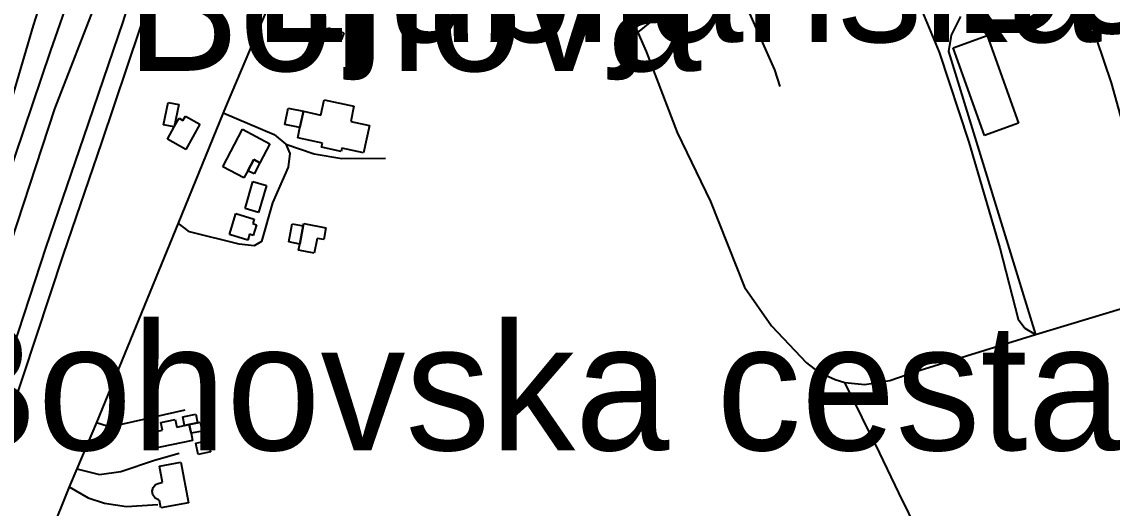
# Model space of a CAD drawing. Extents: x -8864 to 13231, y -7697 to 8949.
# Drawn here: x -2688 to -2155, y 2850 to 3088 of the extents above; entities that cross this region are included whole.
import ezdxf

# ---------------------------------------------------------------- set-up
doc = ezdxf.new("R2010")
doc.units = 0
for name, color, linetype in [('OSM_BUILDING_BARN', 9, 'CONTINUOUS'), ('OSM_BUILDING_FARM_AUXILIARY', 9, 'CONTINUOUS'), ('OSM_BUILDING_ROOF', 9, 'CONTINUOUS'), ('OSM_BUILDING_YES', 9, 'CONTINUOUS'), ('OSM_HIGHWAY_RESIDENTIAL', 8, 'CONTINUOUS'), ('OSM_HIGHWAY_SECONDARY', 8, 'CONTINUOUS'), ('OSM_HIGHWAY_SERVICE', 8, 'CONTINUOUS'), ('OSM_HIGHWAY_TRACK', 8, 'CONTINUOUS'), ('OSM_HIGHWAY_UNCLASSIFIED', 8, 'CONTINUOUS'), ('OSM_LABELS', 8, 'CONTINUOUS'), ('OSM_WATERWAY_STREAM', 4, 'CONTINUOUS')]:
    doc.layers.add(name, color=color, linetype=linetype)

msp = doc.modelspace()

# ---------------------------------------------------------------- linework, layer by layer
at = {"layer": 'OSM_BUILDING_BARN'}
for p, q in [((-2619.012539, 3037.200465), (-2616.707791, 3048.153166)), ((-2616.707791, 3048.153166), (-2611.416826, 3047.041216)), ((-2611.416826, 3047.041216), (-2613.736888, 3036.099636)), ((-2542.04469, 3041.848413), (-2540.45204, 3049.342951)), ((-2540.45204, 3049.342951), (-2525.804259, 3046.240613)), ((-2525.804259, 3046.240613), (-2527.396909, 3038.746075)), ((-2552.228458, 3035.799409), (-2550.559239, 3043.805444)), ((-2550.559239, 3043.805444), (-2542.04469, 3041.848413)), ((-2613.736888, 3036.099636), (-2619.012539, 3037.200465)), ((-2553.315748, 3030.74004), (-2552.228458, 3035.799409)), ((-2527.396909, 3038.746075), (-2518.269802, 3036.811283)), ((-2518.269802, 3036.811283), (-2521.087566, 3023.50125)), ((-2541.217737, 3028.182557), (-2553.315748, 3030.74004)), ((-2541.63887, 3026.169929), (-2541.217737, 3028.182557)), ((-2532.144229, 3024.1573), (-2541.63887, 3026.169929)), ((-2531.807323, 3025.769627), (-2532.144229, 3024.1573)), ((-2521.087566, 3023.50125), (-2531.807323, 3025.769627))]:
    msp.add_line(p, q, dxfattribs=at)
at = {"layer": 'OSM_BUILDING_FARM_AUXILIARY'}
for p, q in [((-2232.611271, 3074.80659), (-2216.003306, 3080.822235)), ((-2216.003306, 3080.822235), (-2200.71234, 3037.956591)), ((-2217.343276, 3032.007662), (-2232.611271, 3074.80659)), ((-2200.71234, 3037.956591), (-2217.343276, 3032.007662))]:
    msp.add_line(p, q, dxfattribs=at)
at = {"layer": 'OSM_BUILDING_ROOF'}
for p, q in [((-2609.594467, 2894.326104), (-2603.254497, 2895.649324)), ((-2608.721573, 2890.167414), (-2609.594467, 2894.326104)), ((-2602.381603, 2891.490633), (-2606.378541, 2890.656672)), ((-2603.254497, 2895.649324), (-2602.381603, 2891.490633)), ((-2606.378541, 2890.656672), (-2608.721573, 2890.167414))]:
    msp.add_line(p, q, dxfattribs=at)
at = {"layer": 'OSM_BUILDING_YES'}
for p, q in [((-2539.403036, 3081.333732), (-2538.354031, 3084.558385)), ((-2538.354031, 3084.558385), (-2530.80426, 3082.089857)), ((-2531.860921, 3078.876324), (-2539.403036, 3081.333732)), ((-2530.80426, 3082.089857), (-2531.860921, 3078.876324)), ((-2609.479613, 3039.313169), (-2608.292783, 3041.459231)), ((-2608.292783, 3041.459231), (-2601.141174, 3037.478453)), ((-2559.716973, 3037.367258), (-2558.040097, 3045.373292)), ((-2558.040097, 3045.373292), (-2550.559239, 3043.805444)), ((-2550.559239, 3043.805444), (-2552.228458, 3035.799409)), ((-2617.029384, 3030.195185), (-2613.736888, 3036.099636)), ((-2613.736888, 3036.099636), (-2611.363227, 3040.369521)), ((-2611.363227, 3040.369521), (-2609.479613, 3039.313169)), ((-2601.141174, 3037.478453), (-2608.001818, 3025.169174)), ((-2552.228458, 3035.799409), (-2559.716973, 3037.367258)), ((-2608.001818, 3025.169174), (-2617.029384, 3030.195185)), ((-2589.969657, 3016.640523), (-2580.33719, 3034.965447)), ((-2580.33719, 3034.965447), (-2566.960466, 3027.89345)), ((-2566.960466, 3027.89345), (-2571.883897, 3018.508598)), ((-2574.870115, 3020.143164), (-2577.772106, 3014.73909)), ((-2577.772106, 3014.73909), (-2574.870115, 3020.143164)), ((-2571.883897, 3018.508598), (-2574.870115, 3020.143164)), ((-2574.870115, 3020.143164), (-2571.883897, 3018.508598)), ((-2579.625092, 3011.180853), (-2589.969657, 3016.640523)), ((-2577.772106, 3014.73909), (-2579.625092, 3011.180853)), ((-2574.701661, 3013.126764), (-2577.772106, 3014.73909)), ((-2571.883897, 3018.508598), (-2574.701661, 3013.126764)), ((-2579.104418, 2996.302971), (-2575.214678, 3009.468451)), ((-2575.214678, 3009.468451), (-2568.599057, 3007.51142)), ((-2568.599057, 3007.51142), (-2572.488797, 2994.35706)), ((-2586.738416, 2983.582272), (-2583.591402, 2993.723249)), ((-2583.591402, 2993.723249), (-2574.655719, 2990.954495)), ((-2572.488797, 2994.35706), (-2579.104418, 2996.302971)), ((-2574.655719, 2990.954495), (-2575.298905, 2988.864031)), ((-2575.298905, 2988.864031), (-2573.499517, 2988.308056)), ((-2573.499517, 2988.308056), (-2575.122794, 2983.070775)), ((-2557.710848, 2979.912839), (-2556.003344, 2988.775075)), ((-2556.003344, 2988.775075), (-2550.589867, 2987.707604)), ((-2550.589867, 2987.707604), (-2552.297371, 2978.867607)), ((-2552.297371, 2978.867607), (-2550.589867, 2987.707604)), ((-2550.589867, 2987.707604), (-2550.367815, 2988.841792)), ((-2550.367815, 2988.841792), (-2539.51789, 2986.751327)), ((-2577.802734, 2980.813518), (-2586.738416, 2983.582272)), ((-2576.929839, 2983.62675), (-2577.802734, 2980.813518)), ((-2575.122794, 2983.070775), (-2576.929839, 2983.62675)), ((-2539.51789, 2986.751327), (-2540.620494, 2981.035908)), ((-2552.297371, 2978.867607), (-2557.710848, 2979.912839)), ((-2552.886957, 2975.809746), (-2552.297371, 2978.867607)), ((-2543.805793, 2981.64748), (-2545.214675, 2974.330854)), ((-2540.620494, 2981.035908), (-2543.805793, 2981.64748)), ((-2545.214675, 2974.330854), (-2552.886957, 2975.809746)), ((-2620.29891, 2891.546231), (-2613.246842, 2893.014004)), ((-2619.54087, 2887.910157), (-2620.29891, 2891.546231)), ((-2613.246842, 2893.014004), (-2612.481145, 2889.389049)), ((-2606.378541, 2890.656672), (-2602.381603, 2891.490633)), ((-2602.381603, 2891.490633), (-2601.02632, 2891.77974)), ((-2601.02632, 2891.77974), (-2600.122797, 2887.443138)), ((-2627.021728, 2886.342308), (-2619.54087, 2887.910157)), ((-2625.383137, 2878.514186), (-2627.021728, 2886.342308)), ((-2612.481145, 2889.389049), (-2608.721573, 2890.167414)), ((-2608.721573, 2890.167414), (-2606.378541, 2890.656672)), ((-2605.475018, 2886.320069), (-2606.378541, 2890.656672)), ((-2606.378541, 2890.656672), (-2605.475018, 2886.320069)), ((-2600.122797, 2887.443138), (-2605.475018, 2886.320069)), ((-2605.475018, 2886.320069), (-2604.739949, 2882.817429)), ((-2604.739949, 2882.817429), (-2625.383137, 2878.514186)), ((-2603.254497, 2881.538688), (-2597.243777, 2882.817429)), ((-2602.06001, 2875.945583), (-2603.254497, 2881.538688)), ((-2597.243777, 2882.817429), (-2596.04929, 2877.235444)), ((-2596.04929, 2877.235444), (-2602.06001, 2875.945583)), ((-2620.988037, 2870.274641), (-2610.490333, 2872.253911)), ((-2619.479614, 2862.290846), (-2620.988037, 2870.274641)), ((-2610.490333, 2872.253911), (-2606.746075, 2852.383378)), ((-2624.594469, 2858.03208), (-2624.11208, 2859.844557)), ((-2624.11208, 2859.844557), (-2622.886965, 2861.256733)), ((-2622.886965, 2861.256733), (-2621.164147, 2862.012858)), ((-2621.164147, 2862.012858), (-2619.479614, 2862.290846)), ((-2624.249906, 2856.186244), (-2624.594469, 2858.03208)), ((-2623.131988, 2854.673993), (-2624.249906, 2856.186244)), ((-2621.478083, 2853.806673), (-2623.131988, 2854.673993)), ((-2620.911467, 2853.450849), (-2621.478083, 2853.806673)), ((-2620.229997, 2849.848133), (-2620.911467, 2853.450849)), ((-2606.746075, 2852.383378), (-2620.229997, 2849.848133))]:
    msp.add_line(p, q, dxfattribs=at)
at = {"layer": 'OSM_HIGHWAY_RESIDENTIAL'}
for p, q in [((-2155.191661, 3057.738168), (-2179.112031, 3128.180154)), ((-2567.741477, 3095.021827), (-2587.825706, 3047.8307)), ((-2149.142656, 3035.943963), (-2155.191661, 3057.738168)), ((-2587.825706, 3047.8307), (-2589.824174, 3042.949243)), ((-2589.824174, 3042.949243), (-2611.883901, 2989.09754)), ((-2611.883901, 2989.09754), (-2651.837964, 2891.579589)), ((-2651.837964, 2891.579589), (-2661.401518, 2868.929183)), ((-2661.401518, 2868.929183), (-2665.115147, 2860.133664)), ((-2665.115147, 2860.133664), (-2720.37549, 2723.67525))]:
    msp.add_line(p, q, dxfattribs=at)
at = {"layer": 'OSM_HIGHWAY_SECONDARY'}
for p, q in [((-2619.004882, 3151.052951), (-2638.851745, 3087.493931)), ((-2630.35251, 3084.21368), (-2609.127392, 3148.339795)), ((-2638.851745, 3087.493931), (-2658.093707, 3031.106983)), ((-2649.142711, 3028.482783), (-2630.35251, 3084.21368)), ((-2658.093707, 3031.106983), (-2676.623571, 2977.2664)), ((-2667.978854, 2973.741521), (-2649.142711, 3028.482783)), ((-2676.623571, 2977.2664), (-2713.032457, 2866.13819)), ((-2704.403054, 2863.769738), (-2667.978854, 2973.741521))]:
    msp.add_line(p, q, dxfattribs=at)
at = {"layer": 'OSM_HIGHWAY_SERVICE'}
for p, q in [((-2229.165635, 3090.151489), (-2233.59902, 3080.966788)), ((-2386.945132, 3082.345606), (-2380.122773, 3087.916471)), ((-2233.59902, 3080.966788), (-2234.969618, 3073.083068)), ((-2234.969618, 3073.083068), (-2192.435157, 2934.678743)), ((-2589.824174, 3042.949243), (-2564.77823, 3032.463561)), ((-2564.77823, 3032.463561), (-2559.1963, 3027.782255)), ((-2559.1963, 3027.782255), (-2557.121261, 3023.100949)), ((-2557.121261, 3023.100949), (-2557.9329, 3016.429253)), ((-2557.9329, 3016.429253), (-2565.589868, 2999.038367)), ((-2565.589868, 2999.038367), (-2571.003345, 2980.035154)), ((-2606.248372, 2984.805416), (-2611.883901, 2989.09754)), ((-2581.998752, 2978.767531), (-2606.248372, 2984.805416)), ((-2574.609778, 2977.966928), (-2581.998752, 2978.767531)), ((-2571.003345, 2980.035154), (-2574.609778, 2977.966928)), ((-2638.690948, 2890.934659), (-2608.315754, 2897.873222)), ((-2651.837964, 2891.579589), (-2646.623568, 2889.933905)), ((-2646.623568, 2889.933905), (-2638.690948, 2890.934659)), ((-2623.369354, 2873.176829), (-2611.386198, 2876.690589)), ((-2639.870122, 2867.594844), (-2623.369354, 2873.176829)), ((-2661.401518, 2868.929183), (-2650.321884, 2866.249385)), ((-2650.321884, 2866.249385), (-2639.870122, 2867.594844)), ((-2665.115147, 2860.133664), (-2655.911471, 2854.707352)), ((-2655.911471, 2854.707352), (-2647.795084, 2852.194346)), ((-2647.795084, 2852.194346), (-2637.075328, 2850.5709)), ((-2637.075328, 2850.5709), (-2621.746077, 2851.471579))]:
    msp.add_line(p, q, dxfattribs=at)
at = {"layer": 'OSM_HIGHWAY_TRACK'}
for p, q in [((-2682.641949, 3085.681453), (-2669.395393, 3126.590067)), ((-2258.040064, 3116.838272), (-2239.471915, 3072.705005)), ((-2334.862431, 3097.479235), (-2320.168708, 3064.042921)), ((-2695.765993, 3040.703106), (-2682.641949, 3085.681453)), ((-2239.471915, 3072.705005), (-2225.069157, 3028.76077)), ((-2320.168708, 3064.042921), (-2317.550025, 3055.914572)), ((-2559.1963, 3027.782255), (-2545.222332, 3022.923037)), ((-2225.069157, 3028.76077), (-2209.908359, 2977.05513)), ((-2545.222332, 3022.923037), (-2531.792009, 3020.754736)), ((-2531.792009, 3020.754736), (-2510.337182, 3020.843692)), ((-2209.908359, 2977.05513), (-2200.81188, 2942.19552)), ((-2200.81188, 2942.19552), (-2197.588297, 2937.658767)), ((-2197.588297, 2937.658767), (-2192.435157, 2934.678743)), ((-2268.599024, 2876.65723), (-2285.727663, 2911.094299)), ((-2259.257522, 2857.198118), (-2268.599024, 2876.65723)), ((-2246.324902, 2831.022832), (-2259.257522, 2857.198118))]:
    msp.add_line(p, q, dxfattribs=at)
at = {"layer": 'OSM_HIGHWAY_UNCLASSIFIED'}
for p, q in [((-2674.203969, 3072.960754), (-2656.501058, 3124.54408)), ((-2393.729206, 3097.912895), (-2386.945132, 3082.345606)), ((-2386.945132, 3082.345606), (-2382.886939, 3073.04971)), ((-2695.765993, 3009.335017), (-2674.203969, 3072.960754)), ((-2382.886939, 3073.04971), (-2367.680199, 3033.453196)), ((-2367.680199, 3033.453196), (-2351.432111, 2999.594341)), ((-2351.432111, 2999.594341), (-2334.747577, 2957.773929)), ((-2334.747577, 2957.773929), (-2321.539306, 2938.926389)), ((-2192.435157, 2934.678743), (-2127.511719, 2954.171214)), ((-2321.539306, 2938.926389), (-2304.364725, 2920.734899)), ((-2250.919084, 2916.631806), (-2192.435157, 2934.678743)), ((-2304.364725, 2920.734899), (-2298.736853, 2916.465014)), ((-2298.736853, 2916.465014), (-2290.344815, 2912.573192)), ((-2290.344815, 2912.573192), (-2285.727663, 2911.094299)), ((-2263.614338, 2912.150651), (-2250.919084, 2916.631806)), ((-2285.727663, 2911.094299), (-2275.888458, 2910.160262)), ((-2275.888458, 2910.160262), (-2263.614338, 2912.150651))]:
    msp.add_line(p, q, dxfattribs=at)
at = {"layer": 'OSM_WATERWAY_STREAM'}
for p, q in [((-2672.228471, 3044.99523), (-2651.133523, 3099.224995)), ((-2693.591414, 2979.768286), (-2672.228471, 3044.99523))]:
    msp.add_line(p, q, dxfattribs=at)

# ---------------------------------------------------------------- texts
at = {"layer": 'OSM_LABELS'}
for s, p in [('Bohova', (-2233.096616, 3082.007626)), ('Ljubljanska cesta', (-2575.121356, 3077.681612)), ('Bohova', (-2637.325243, 3063.532863)), ('Bohovska cesta', (-2735.892366, 2878.077803))]:
    msp.add_text(s, height=62.042552, dxfattribs=at).set_placement(p)

doc.saveas('drawing.dxf')
